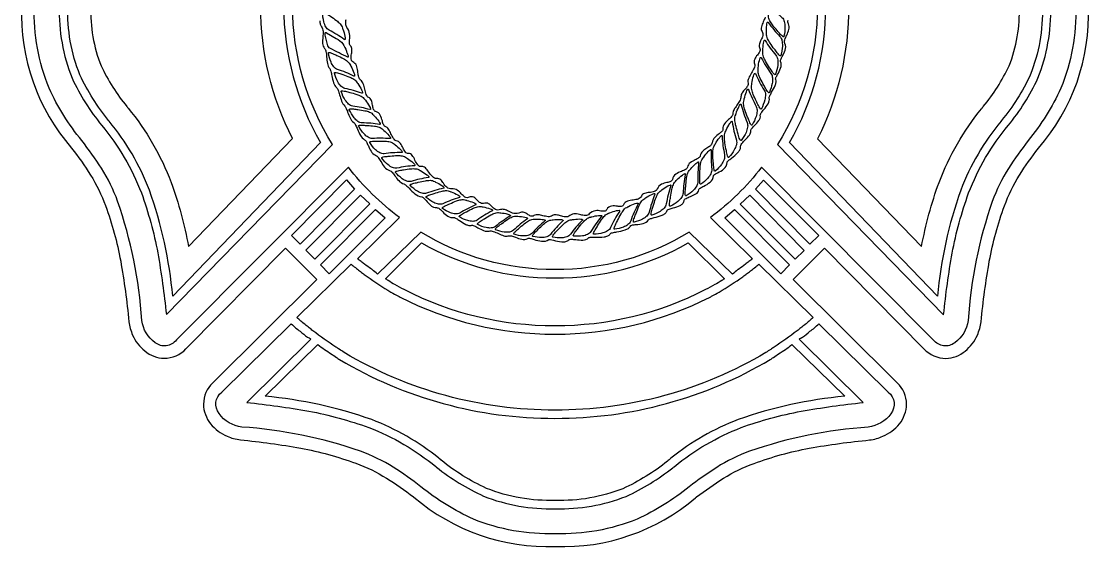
# Model space of a CAD drawing. Extents: x -4 to 118, y -79 to 10.
# Drawn here: x 81.82 to 89.44, y -23.86 to -20.11 of the extents above; entities that cross this region are included whole.
import ezdxf

# ---------------------------------------------------------------- set-up
doc = ezdxf.new("R2010")
doc.units = 0
doc.header["$MEASUREMENT"] = 0

msp = doc.modelspace()

# ---------------------------------------------------------------- linework, layer by layer
for points in [[(84.0392, -19.0133), (82.8529, -17.7997, -0.017806), (82.7916, -18.2396, -0.03997), (82.6745, -18.6681, -0.08112), (82.3921, -19.1499, 0.065473), (82.1812, -19.4878, 0.102489), (82.0906, -20.0021, 0.103675), (82.182, -20.5155, 0.064374), (82.3939, -20.8524, -0.081127), (82.6763, -21.3342, -0.039975), (82.7934, -21.7627, -0.017811), (82.8547, -22.2026), (84.0409, -20.989, -0.139648), (83.7555, -20.0021, -0.139429)], [(88.8629, -19.149, -0.081127), (88.5804, -18.6672, -0.039972), (88.4634, -18.2387, -0.017811), (88.402, -17.7988), (87.2158, -19.0124, -0.139131), (87.503, -20.0028, -0.139653), (87.2176, -20.9896), (88.4038, -22.2032, -0.017805), (88.4651, -21.7633, -0.039971), (88.5822, -21.3348, -0.081119), (88.8646, -20.853, 0.064366), (89.0765, -20.5161, 0.103677), (89.1679, -20.0028, 0.103795), (89.0756, -19.4876, 0.064226)], [(83.9559, -20.9749), (82.9005, -22.072, 0.060892), (82.734, -21.3139, 0.081342), (82.4462, -20.8221, -0.000018), (82.4426, -20.8174, -0.063273), (82.2379, -20.4926, -0.103987), (82.1513, -20.0028, -0.101985), (82.2364, -19.5115, -0.065159), (82.4397, -19.1852, -0.000018), (82.4432, -19.1805, 0.081342), (82.731, -18.6887, 0.060893), (82.8975, -17.9305), (83.9529, -19.0276, 0.129934), (83.6913, -20.0028, 0.130257)], [(88.8171, -20.8177, -0.000018), (88.8135, -20.8224, 0.081342), (88.5257, -21.3142, 0.060892), (88.3592, -22.0723), (87.3038, -20.9753, 0.130373), (87.5624, -20.0031, 0.129935), (87.3008, -19.0279), (88.3562, -17.9309, 0.060894), (88.5227, -18.689, 0.081343), (88.8105, -19.1808, -0.000018), (88.8141, -19.1855, -0.062498), (89.0204, -19.5118, -0.104785), (89.1084, -20.0031, -0.103988), (89.0218, -20.4929, -0.063272)], [(83.7522, -19.0553), (83.011, -18.2852, -0.04008), (82.8856, -18.7435, -0.080126), (82.5821, -19.2694, 0.000031), (82.5776, -19.2753, -0.008075), (82.5752, -19.2782, 0.042065), (82.5704, -19.2845, 0.064971), (82.3879, -19.5749, 0.101993), (82.3157, -20.0028, 0.103825), (82.3886, -20.4277, 0.063552), (82.5732, -20.7177), (82.5737, -20.7184, -0.008245), (82.5754, -20.7209, 0.043634), (82.5803, -20.727, 0.000006), (82.5821, -20.7294, -0.081011), (82.8888, -21.2588, -0.039404), (83.0136, -21.7177), (83.7549, -20.9469, -0.116476), (83.527, -20.0028, -0.115641)], [(88.683, -19.2845, -0.008198), (88.6813, -19.282, 0.043596), (88.6765, -19.2759, 0.000005), (88.6746, -19.2735, -0.081013), (88.3679, -18.7441, -0.039408), (88.2431, -18.2852), (87.5019, -19.056, -0.115767), (87.7264, -20.0034, -0.115464), (87.5045, -20.9476), (88.2458, -21.7177, -0.04008), (88.3712, -21.2594, -0.080128), (88.6747, -20.7335, 0.000031), (88.6791, -20.7276, -0.008107), (88.6816, -20.7247, 0.041993), (88.6863, -20.7184, -0.000001), (88.6872, -20.7172, 0.063374), (88.8713, -20.4277, 0.103891), (88.9443, -20.0034, 0.104544), (88.8702, -19.5777, 0.062994), (88.6843, -19.2862, -0.000002)], [(87.264, -20.2166, -0.48383), (87.2594, -20.2197, -0.110849), (87.2509, -20.2142, -0.028083), (87.2256, -20.1868, 0.001971), (87.2163, -20.176, -0.016526), (87.1818, -20.135, -0.043488), (87.1626, -20.1054, -0.065918), (87.1558, -20.0883, -0.032885), (87.1532, -20.0703, 0.001918), (87.1524, -20.063, -0.050064), (87.1508, -19.9983, -0.063905), (87.1845, -20.0212, -0.016636), (87.2187, -20.053, 0.011114), (87.2493, -20.0818, -0.139406), (87.2657, -20.1107, -0.062753), (87.271, -20.1492, -0.063305)], [(83.9704, -20.0467, -0.466814), (83.974, -20.0424, -0.114077), (83.9835, -20.0455, -0.029106), (84.0143, -20.0651, 0.002102), (84.026, -20.0731, -0.016995), (84.0691, -20.1035, -0.044861), (84.0946, -20.1269, -0.068198), (84.1052, -20.1416, -0.033641), (84.112, -20.1583, 0.002009), (84.1145, -20.1652, -0.036307), (84.1295, -20.2166, -0.066443), (84.1315, -20.2359, -0.205586), (84.1298, -20.2402, -0.315623), (84.1257, -20.2394, -0.000004), (84.1245, -20.2386, 0.038491), (84.0163, -20.1732, -0.144197), (83.9936, -20.1496, -0.063876), (83.9794, -20.1138, -0.063345)], [(87.241, -20.3525, -0.488582), (87.2363, -20.3553, -0.109405), (87.2281, -20.3492, -0.027737), (87.2047, -20.3199, 0.001973), (87.196, -20.3085, -0.01677), (87.1643, -20.2649, -0.043481), (87.1471, -20.234, -0.065564), (87.1414, -20.2164, -0.032727), (87.1399, -20.1981, 0.001841), (87.1396, -20.1908, -0.035432), (87.1407, -20.1371, -0.066646), (87.1446, -20.1181, -0.213858), (87.1475, -20.1147, -0.308339), (87.1511, -20.1168, -0.000001), (87.1516, -20.1174, 0.03718), (87.2351, -20.2169, -0.13784), (87.2496, -20.247, -0.062485), (87.2524, -20.2858, -0.063494)], [(83.9883, -20.2082, -0.10603), (83.988, -20.1943, -0.20985), (83.991, -20.1898, -0.156505), (83.9936, -20.1894, -0.096848), (83.9972, -20.1907), (84.068, -20.2316, -0.110622), (84.1155, -20.2708, -0.064787), (84.1397, -20.3221, 0.000004), (84.1399, -20.3227, 0.00144), (84.1414, -20.3263, -0.02142), (84.1505, -20.3496, -0.050877), (84.1529, -20.3598, -0.084903), (84.1528, -20.3632, -0.234825), (84.1514, -20.3651, -0.01932), (84.0254, -20.3033, -0.207899), (84.0045, -20.2754)], [(87.1618, -20.4405, -0.016399), (87.1329, -20.3947, -0.042204), (87.1178, -20.3625, -0.065063), (87.1133, -20.3447, -0.032532), (87.113, -20.3264, 0.001945), (87.1132, -20.319, -0.035397), (87.1178, -20.2654, -0.066824), (87.1229, -20.2468, -0.216106), (87.126, -20.2435, -0.306071), (87.1295, -20.2459, -0.000001), (87.1298, -20.2465, 0.036689), (87.2067, -20.3521, -0.137152), (87.2192, -20.3832, -0.062645), (87.2195, -20.4221, -0.064301), (87.2038, -20.4878, -0.492168), (87.1989, -20.4902, -0.109213), (87.1912, -20.4835, -0.027553), (87.1698, -20.4527, 0.002002)], [(84.0121, -20.336, -0.456087), (84.0151, -20.3312, -0.114931), (84.0249, -20.3326, -0.029637), (84.0581, -20.3467, 0.002206), (84.071, -20.3527, -0.017316), (84.1179, -20.3756, -0.045408), (84.1466, -20.3944, -0.068582), (84.1591, -20.4071, -0.033659), (84.1683, -20.4225, 0.002024), (84.1718, -20.429, -0.035981), (84.1941, -20.4771, -0.066819), (84.1989, -20.4959, -0.202569), (84.1978, -20.5004, -0.315985), (84.1937, -20.5003, -0.000002), (84.1927, -20.4999, 0.039397), (84.0759, -20.4532, -0.147025), (84.0501, -20.4338, -0.064723), (84.0308, -20.4008, -0.063984)], [(87.1596, -20.6166, -0.495144), (87.1545, -20.6187, -0.107759), (87.1472, -20.6114, -0.027312), (87.1278, -20.5789, 0.001929), (87.1208, -20.5663, -0.016098), (87.095, -20.5184, -0.042745), (87.082, -20.4853, -0.065782), (87.0786, -20.467, -0.032951), (87.0796, -20.4487, 0.001857), (87.0802, -20.4415, -0.036049), (87.0883, -20.3884, -0.067559), (87.0945, -20.3701, -0.218819), (87.0979, -20.3672, -0.302192), (87.1012, -20.3698, -0.000003), (87.1019, -20.371, 0.036455), (87.1713, -20.4815, -0.135977), (87.1818, -20.5135, -0.062514), (87.1795, -20.5523, -0.064338)], [(84.0542, -20.4796, -0.450713), (84.0567, -20.4744, -0.115137), (84.0666, -20.4747, -0.029902), (84.1011, -20.4851, 0.002195), (84.1144, -20.4896, -0.017707), (84.1634, -20.5071, -0.045474), (84.1937, -20.5226, -0.069967), (84.2075, -20.5338, -0.034231), (84.2181, -20.5481, 0.002016), (84.2221, -20.5541, -0.036437), (84.249, -20.5995, -0.067122), (84.2556, -20.6176, -0.201967), (84.255, -20.6222, -0.315556), (84.2509, -20.6226, -0.000006), (84.2491, -20.622, 0.039571), (84.1292, -20.589, -0.148785), (84.1015, -20.5726, -0.06562), (84.0792, -20.5419, -0.064466)], [(87.1025, -20.7338, -0.496745), (87.0973, -20.7354, -0.10644), (87.0905, -20.7276, -0.027092), (87.0732, -20.6938, 0.001934), (87.067, -20.6807, -0.015817), (87.0444, -20.631, -0.042527), (87.0336, -20.5969, -0.064886), (87.0314, -20.5784, -0.032784), (87.0336, -20.5602, 0.00184), (87.0347, -20.5531, -0.035601), (87.0462, -20.5007, -0.067883), (87.0536, -20.483, -0.220552), (87.0571, -20.4802, -0.299643), (87.0603, -20.4831, 0.036324), (87.123, -20.5998, -0.13551), (87.1314, -20.6325, -0.062639), (87.1266, -20.671, -0.064493)], [(84.1029, -20.6115, -0.448708), (84.105, -20.6062, -0.114495), (84.1149, -20.6058, -0.029905), (84.15, -20.6136, 0.002208), (84.1636, -20.617, -0.017735), (84.2136, -20.6308, -0.046503), (84.2448, -20.6441, -0.07038), (84.2593, -20.6542, -0.0345), (84.2708, -20.6677, 0.002052), (84.2753, -20.6734, -0.036879), (84.305, -20.7167, -0.067669), (84.3128, -20.7342, -0.20134), (84.3124, -20.7389, -0.31418), (84.3084, -20.7396), (84.308, -20.7395, 0.039973), (84.1848, -20.7151, -0.150224), (84.1562, -20.7008, -0.066288), (84.1319, -20.6719, -0.064865)], [(87.0365, -20.849, -0.500957), (87.0312, -20.8503, -0.105573), (87.025, -20.842, -0.026808), (87.0101, -20.8072, 0.001981), (87.0046, -20.7934, -0.015957), (86.9853, -20.7421, -0.042372), (86.9767, -20.7073, -0.064413), (86.9757, -20.6888, -0.032821), (86.979, -20.6709, 0.001934), (86.9806, -20.6637, -0.035676), (86.9955, -20.6123, -0.068202), (87.0041, -20.5952, -0.221898), (87.0078, -20.5927, -0.297763), (87.0107, -20.5958, 0.035776), (87.0657, -20.7169, -0.134919), (87.0719, -20.7501, -0.062771), (87.0646, -20.7882, -0.065053)], [(86.9591, -20.9594, -0.500492), (86.9538, -20.9601, -0.104777), (86.9484, -20.9513, -0.026714), (86.937, -20.9151, 0.002057), (86.9328, -20.9005, -0.015409), (86.9186, -20.8474, -0.041766), (86.9135, -20.8118, -0.064178), (86.9143, -20.7933, -0.03301), (86.9194, -20.7758, 0.001927), (86.9216, -20.7689, -0.035875), (86.9415, -20.7194, -0.069157), (86.9517, -20.7034, -0.225463), (86.9556, -20.7013, -0.292532), (86.9582, -20.7047), (86.9583, -20.705, 0.035493), (87.001, -20.8313, -0.134772), (87.004, -20.865, -0.063332), (86.993, -20.9021, -0.065792)], [(84.1609, -20.7409, -0.441927), (84.1625, -20.7354, -0.115037), (84.1722, -20.7338, -0.030238), (84.2077, -20.7376, 0.002316), (84.2218, -20.7396, -0.017838), (84.2728, -20.7476, -0.046862), (84.3052, -20.7573, -0.071658), (84.3206, -20.7658, -0.034931), (84.3334, -20.7781, 0.001937), (84.3383, -20.7831, -0.037521), (84.3721, -20.8228, -0.068473), (84.3816, -20.8394, -0.200419), (84.3817, -20.844, -0.312083), (84.3777, -20.8452, -0.000001), (84.3768, -20.8451, 0.040172), (84.2524, -20.8347, -0.151802), (84.2226, -20.8237, -0.067324), (84.1956, -20.7976, -0.065717)], [(84.2281, -20.859, -0.44137), (84.2293, -20.8533, -0.113773), (84.239, -20.8511, -0.030109), (84.2748, -20.8522, 0.002224), (84.2888, -20.8531, -0.017956), (84.3402, -20.8573, -0.047716), (84.3731, -20.8646, -0.072439), (84.389, -20.8719, -0.035384), (84.4026, -20.8831, 0.001963), (84.4078, -20.8878, -0.037467), (84.4441, -20.9249, -0.069172), (84.4546, -20.9407, -0.201213), (84.4551, -20.9453, -0.308923), (84.4511, -20.9468, -0.000001), (84.4503, -20.9468, 0.039977), (84.3255, -20.9457, -0.152637), (84.295, -20.9369, -0.067951), (84.2664, -20.913, -0.066181)], [(86.8704, -21.08, -0.50611), (86.8649, -21.0801, -0.102004), (86.8604, -21.0705, -0.026259), (86.8525, -21.0326, 0.001754), (86.85, -21.0186, -0.015513), (86.841, -20.9641, -0.041948), (86.8393, -20.9281, -0.064773), (86.842, -20.9098, -0.033286), (86.8487, -20.8931, 0.002017), (86.8517, -20.8864, -0.036525), (86.8762, -20.8394, -0.069902), (86.8879, -20.8246, -0.226242), (86.892, -20.823, -0.29026), (86.8943, -20.8266), (86.8943, -20.8268, 0.035405), (86.9245, -20.9574, -0.13439), (86.9242, -20.9912, -0.063809), (86.9096, -21.0269, -0.066292)], [(86.7737, -21.1788, -0.503353), (86.7683, -21.1782, -0.101494), (86.7648, -21.1682, -0.026257), (86.7606, -21.1298, 0.001817), (86.7594, -21.1153, -0.01592), (86.7558, -21.0602, -0.041251), (86.7577, -21.0242, -0.06571), (86.7622, -21.0063, -0.03396), (86.7705, -20.9903, 0.001921), (86.774, -20.9841, -0.037142), (86.803, -20.9401, -0.070922), (86.8161, -20.9267, -0.827191), (86.8222, -20.9295, -0.000003), (86.8223, -20.9308, 0.034747), (86.8396, -21.0628, -0.134484), (86.8359, -21.0965, -0.06459), (86.818, -21.1303, -0.067648)], [(84.3069, -20.9754, -0.44027), (84.3078, -20.9697, -0.112912), (84.3174, -20.9667, -0.030066), (84.3533, -20.9651, 0.002161), (84.3671, -20.965, -0.017672), (84.4187, -20.9654, -0.04785), (84.452, -20.9702, -0.073904), (84.4684, -20.9763, -0.036185), (84.4826, -20.9864, 0.002043), (84.4881, -20.9907, -0.038677), (84.5268, -21.025, -0.06979), (84.5383, -21.04, -0.200793), (84.539, -21.0446, -0.307672), (84.5352, -21.0464, -0.000007), (84.5333, -21.0464, 0.03977), (84.4098, -21.0546, -0.153387), (84.3787, -21.0481, -0.068608), (84.3486, -21.0264, -0.066787)], [(86.6715, -21.272, -0.499598), (86.6662, -21.2709, -0.100912), (86.6636, -21.2606, -0.026224), (86.6632, -21.2221, 0.001881), (86.6635, -21.2073, -0.015653), (86.6653, -21.152, -0.041993), (86.6707, -21.1165, -0.06681), (86.6769, -21.099, -0.034269), (86.687, -21.0838, 0.001654), (86.6908, -21.0784, -0.037777), (86.7239, -21.0379, -0.072151), (86.7382, -21.026, -0.812083), (86.7441, -21.0295, -0.000002), (86.744, -21.0306, 0.034955), (86.7483, -21.1641, -0.134813), (86.7414, -21.1971, -0.065284), (86.7202, -21.2288, -0.068805)], [(84.3935, -21.0862, -0.438816), (84.394, -21.0804, -0.112662), (84.4034, -21.0767, -0.030105), (84.4391, -21.0725, 0.00218), (84.4529, -21.0713, -0.017867), (84.5043, -21.0678, -0.048205), (84.5379, -21.0701, -0.073587), (84.5546, -21.075, -0.036368), (84.5695, -21.0841, 0.002006), (84.5753, -21.0879, -0.038455), (84.616, -21.1192, -0.070433), (84.6285, -21.1333, -0.2021), (84.6295, -21.1379, -0.304405), (84.6258, -21.1399), (84.6255, -21.1399, 0.040011), (84.5013, -21.1575, -0.154013), (84.4699, -21.1534, -0.069282), (84.4385, -21.134, -0.067512)], [(84.4905, -21.1885, -0.438552), (84.4907, -21.1827, -0.111573), (84.4997, -21.1783, -0.029947), (84.535, -21.1715, 0.002197), (84.5487, -21.1692, -0.017896), (84.5999, -21.162, -0.047797), (84.6335, -21.1617, -0.073539), (84.6505, -21.1654, -0.036177), (84.6661, -21.1734, 0.001886), (84.6719, -21.1767, -0.038767), (84.7146, -21.2049, -0.070878), (84.728, -21.218, -0.202424), (84.7293, -21.2225, -0.302792), (84.7258, -21.2248, -0.000005), (84.7242, -21.225, 0.03974), (84.6027, -21.2517, -0.154168), (84.5711, -21.2499, -0.069827), (84.5385, -21.2328, -0.068265)], [(86.6499, -21.2521, -0.135625), (86.6408, -21.2845, -0.066006), (86.6177, -21.3145, -0.069393), (86.5662, -21.354, -0.495596), (86.561, -21.3525, -0.100318), (86.5591, -21.3421, -0.026243), (86.5612, -21.3038, 0.001948), (86.5624, -21.2889, -0.015804), (86.5678, -21.2339, -0.042587), (86.5755, -21.1988, -0.066213), (86.5828, -21.182, -0.034365), (86.5937, -21.1676, 0.001839), (86.5981, -21.1623, -0.037183), (86.6338, -21.1245, -0.072533), (86.6488, -21.1137, -0.808283), (86.6544, -21.1175, -0.000003), (86.6543, -21.1189, 0.034685)], [(84.5966, -21.2818, -0.439212), (84.5964, -21.276, -0.110555), (84.6052, -21.2709, -0.029794), (84.6401, -21.2614, 0.002093), (84.6534, -21.2582, -0.017851), (84.7039, -21.2471, -0.047649), (84.7374, -21.2444, -0.073993), (84.7546, -21.2467, -0.036715), (84.7705, -21.2534, 0.00213), (84.7768, -21.2564, -0.039209), (84.8212, -21.2813, -0.07176), (84.8354, -21.2935, -0.203326), (84.837, -21.2978, -0.299384), (84.8336, -21.3004, -0.000001), (84.8331, -21.3005, 0.039615), (84.7126, -21.3364, -0.154172), (84.681, -21.337, -0.070378), (84.6473, -21.3224, -0.069084)], [(86.5443, -21.3355, -0.136785), (86.5327, -21.367, -0.066709), (86.5072, -21.3946, -0.069839), (86.4527, -21.4292, -0.493519), (86.4476, -21.4272, -0.100274), (86.4466, -21.4166, -0.026337), (86.4518, -21.3786, 0.001906), (86.4542, -21.364, -0.016339), (86.464, -21.3097, -0.041649), (86.4745, -21.2755, -0.066546), (86.4832, -21.2594, -0.034809), (86.4951, -21.2463, 0.002078), (86.5001, -21.2412, -0.037733), (86.5387, -21.2068, -0.0735), (86.5545, -21.1975, -0.798615), (86.5598, -21.2019, -0.000007), (86.5594, -21.2041, 0.034813)], [(84.7104, -21.3659, -0.438847), (84.7098, -21.3601, -0.109787), (84.7182, -21.3543, -0.029687), (84.7524, -21.3423, 0.002093), (84.7656, -21.3381, -0.017622), (84.8152, -21.3232, -0.047576), (84.8485, -21.3179, -0.073935), (84.8658, -21.319, -0.036936), (84.882, -21.3245, 0.002193), (84.8885, -21.327, -0.039345), (84.9345, -21.3486, -0.072443), (84.9494, -21.3596, -0.205069), (84.9513, -21.3638, -0.296197), (84.9481, -21.3666, -0.000002), (84.9472, -21.3669, 0.039482), (84.8297, -21.4116, -0.153983), (84.7982, -21.4146, -0.070776), (84.7637, -21.4026, -0.069434)], [(86.4235, -21.4129, -0.138758), (86.4079, -21.4424, -0.068068), (86.3791, -21.466, -0.070938), (86.3206, -21.4921, -0.484562), (86.3158, -21.4894, -0.100124), (86.3162, -21.4788, -0.026573), (86.3262, -21.442, 0.001965), (86.3306, -21.4277, -0.015855), (86.3473, -21.3754, -0.042559), (86.3622, -21.3431, -0.067399), (86.3728, -21.3285, -0.035058), (86.3864, -21.3172, 0.002012), (86.3919, -21.313, -0.03892), (86.4346, -21.2847, -0.074934), (86.4515, -21.2778, -0.779946), (86.4562, -21.283), (86.4561, -21.283, 0.034975)], [(84.8263, -21.4457, -0.439482), (84.8251, -21.4401, -0.108682), (84.8329, -21.4334, -0.029474), (84.8656, -21.4177, 0.002166), (84.8784, -21.4119, -0.017536), (84.9264, -21.3916, -0.047378), (84.9589, -21.3826, -0.074258), (84.9763, -21.3817, -0.037201), (84.9932, -21.3855, 0.001987), (84.9996, -21.3872, -0.039646), (85.0475, -21.4035, -0.073434), (85.0634, -21.4128, -0.207665), (85.0657, -21.4167, -0.291708), (85.0627, -21.4199), (85.0624, -21.42, 0.039209), (84.9494, -21.4779, -0.153269), (84.9184, -21.4844, -0.071263), (84.8828, -21.4763, -0.070367)], [(86.1696, -21.5346, -0.141538), (86.1495, -21.5607, -0.069456), (86.1172, -21.5786, -0.071963), (86.0554, -21.5934, -0.472765), (86.0512, -21.5899, -0.100964), (86.0532, -21.5795, -0.027035), (86.069, -21.5454, 0.002118), (86.0757, -21.5318, -0.015731), (86.1007, -21.4835, -0.043605), (86.1206, -21.4544, -0.070411), (86.1336, -21.4418, -0.036553), (86.149, -21.4332, 0.001798), (86.1547, -21.4303, -0.039661), (86.2013, -21.4103, -0.075625), (86.2191, -21.4067, -0.764422), (86.2229, -21.4126), (86.2228, -21.4128, 0.035668)], [(86.1937, -21.5428, -0.482277), (86.1891, -21.5398, -0.099698), (86.1902, -21.5292, -0.026573), (86.2026, -21.4931, 0.001923), (86.2078, -21.4794, -0.016128), (86.228, -21.4285, -0.04179), (86.2448, -21.3974, -0.067781), (86.2564, -21.3836, -0.035419), (86.2705, -21.3734, 0.002156), (86.2765, -21.3695, -0.039293), (86.3209, -21.3445, -0.075213), (86.3383, -21.3389, -0.775399), (86.3425, -21.3444, -0.000003), (86.3421, -21.3456, 0.035472), (86.3015, -21.4716, -0.139818), (86.284, -21.4998, -0.068718), (86.2537, -21.5212, -0.07195)], [(84.9477, -21.5057, -0.440809), (84.9461, -21.5001, -0.107319), (84.9535, -21.4929, -0.029209), (84.9851, -21.4747, 0.002128), (84.9975, -21.4681, -0.017566), (85.044, -21.4442, -0.04749), (85.0759, -21.4329, -0.073801), (85.0931, -21.4307, -0.037329), (85.11, -21.4331, 0.002136), (85.1167, -21.4343, -0.040383), (85.1656, -21.447, -0.074101), (85.182, -21.4551, -0.209828), (85.1846, -21.4589, -0.288964), (85.1819, -21.4622, -0.000003), (85.1806, -21.4629, 0.038281), (85.0726, -21.5286, -0.152721), (85.042, -21.5373, -0.07163), (85.0061, -21.5319, -0.070916)], [(85.0781, -21.5601, -0.443541), (85.0762, -21.5546, -0.106371), (85.0831, -21.5469, -0.028962), (85.1135, -21.5263, 0.002078), (85.1253, -21.5188, -0.017306), (85.1702, -21.4915, -0.046952), (85.2013, -21.4778, -0.074433), (85.2183, -21.4743, -0.037539), (85.2355, -21.4755, 0.002031), (85.2422, -21.4762, -0.040431), (85.2916, -21.4853, -0.074615), (85.3086, -21.4921, -0.210693), (85.3114, -21.4957, -0.286838), (85.3089, -21.4992, -0.000002), (85.3079, -21.4999, 0.038591), (85.2042, -21.5736, -0.151667), (85.1743, -21.5846, -0.071679), (85.1381, -21.5819, -0.071308)], [(85.9082, -21.6292, -0.464845), (85.9043, -21.6252, -0.102097), (85.9071, -21.6152, -0.027468), (85.9255, -21.5827, 0.002184), (85.9333, -21.5697, -0.016106), (85.9622, -21.5239, -0.044234), (85.9844, -21.4968, -0.069984), (85.9982, -21.4856, -0.036212), (86.014, -21.4785, 0.002039), (86.0203, -21.4759, -0.039747), (86.0684, -21.4604, -0.075679), (86.0865, -21.4585, -0.75646), (86.0897, -21.4647, -0.000007), (86.0886, -21.4665, 0.036527), (86.0267, -21.5812, -0.143505), (86.0045, -21.6053, -0.070308), (85.971, -21.6202, -0.07228)], [(85.2057, -21.5969, -0.448451), (85.2035, -21.5917, -0.104928), (85.2099, -21.5834, -0.028555), (85.2388, -21.5606, 0.002041), (85.2502, -21.5523, -0.017397), (85.2931, -21.5217, -0.046271), (85.3232, -21.5057, -0.073708), (85.34, -21.501, -0.037608), (85.3571, -21.5008, 0.002161), (85.3639, -21.5011, -0.040411), (85.4139, -21.5064, -0.074996), (85.4313, -21.5119, -0.213117), (85.4343, -21.5153, -0.28448), (85.432, -21.519), (85.4318, -21.5191, 0.038332), (85.3324, -21.601, -0.150401), (85.3033, -21.6142, -0.071738), (85.267, -21.6142, -0.071871)], [(85.3371, -21.6288, -0.448715), (85.3345, -21.6237, -0.104521), (85.3403, -21.615, -0.028457), (85.3676, -21.5902, 0.002085), (85.3785, -21.5809, -0.017043), (85.4194, -21.5471, -0.045761), (85.4484, -21.5289, -0.072868), (85.4648, -21.523, -0.037247), (85.482, -21.5215, 0.002026), (85.4887, -21.5213, -0.04062), (85.5388, -21.5228, -0.075569), (85.5565, -21.527, -0.73458), (85.5578, -21.5341), (85.5575, -21.5343, 0.037812), (85.4637, -21.6233, -0.149403), (85.4355, -21.6387, -0.07168), (85.3993, -21.6414, -0.071929)], [(85.4715, -21.6448, -0.452809), (85.4686, -21.64, -0.103779), (85.4737, -21.6309, -0.028167), (85.4993, -21.6042, 0.00211), (85.5097, -21.5939, -0.016843), (85.5483, -21.5573, -0.045645), (85.576, -21.537, -0.072893), (85.592, -21.5298, -0.037381), (85.6089, -21.5271, 0.002111), (85.6157, -21.5263, -0.04049), (85.6658, -21.5241, -0.075751), (85.6838, -21.527, -0.73991), (85.6854, -21.5339), (85.6853, -21.534, 0.037215), (85.5974, -21.63, -0.148185), (85.5703, -21.6474, -0.071533), (85.5344, -21.6528, -0.072515)], [(85.7394, -21.6291, -0.147697), (85.7131, -21.6477, -0.071505), (85.6774, -21.6548, -0.072453), (85.6142, -21.6496, -0.45105), (85.6111, -21.6449, -0.104228), (85.6158, -21.6357, -0.028274), (85.6401, -21.608, 0.00228), (85.6504, -21.597, -0.016587), (85.6875, -21.5587, -0.045861), (85.7144, -21.5371, -0.071847), (85.7301, -21.5292, -0.036992), (85.7469, -21.5258, 0.00208), (85.7536, -21.5247, -0.04031), (85.8037, -21.5202, -0.075837), (85.8217, -21.5223, -0.740923), (85.8237, -21.5292, -0.000008), (85.8222, -21.5307, 0.037432)], [(85.8858, -21.6099, -0.145998), (85.861, -21.6309, -0.071125), (85.826, -21.6412, -0.072355), (85.7627, -21.642, -0.456788), (85.7592, -21.6376, -0.102934), (85.7632, -21.6279, -0.027886), (85.7853, -21.598, 0.002177), (85.7944, -21.5863, -0.016396), (85.8283, -21.5445, -0.045155), (85.8534, -21.5206, -0.071705), (85.8684, -21.5112, -0.036856), (85.885, -21.5062, 0.00201), (85.8914, -21.5045, -0.040348), (85.9409, -21.4954, -0.075881), (85.9591, -21.4958, -0.746741), (85.9616, -21.5024, -0.00001), (85.96, -21.5044, 0.036675)], [(84.4187, -21.9471), (84.6773, -21.6914, 0.130522), (85.6287, -21.9412, 0.130522), (86.5801, -21.6914), (86.8387, -21.9471, 0.0041), (86.8192, -21.9596, -0.028098), (86.7703, -21.9887, -0.014323), (86.7049, -22.0244, -0.120748), (85.6287, -22.283, -0.120747), (84.5525, -22.0244, -0.014323), (84.487, -21.9887, -0.028098), (84.4382, -21.9596, 0.0041)], [(87.4733, -22.2237, -0.003524), (87.4145, -22.274, 0.000001), (87.4138, -22.2746, -0.007532), (87.3855, -22.2968, 0.007532), (87.3573, -22.319, -0.014376), (87.1938, -22.4349, -0.007812), (87.1694, -22.4507, 0.012088), (87.1343, -22.4737, -0.135927), (85.63, -22.884, -0.135813), (84.1244, -22.4732, 0.012132), (84.0892, -22.4501, -0.007802), (84.0649, -22.4344, -0.014431), (83.9014, -22.3185, 0.007472), (83.8733, -22.2964, -0.007551), (83.8449, -22.2741, -0.003516), (83.7855, -22.2232), (84.1749, -21.8427, 0.023234), (84.2344, -21.8906, 0.011095), (84.2612, -21.9113, -0.011095), (84.2879, -21.9319, 0.009379), (84.4574, -22.0423, -0.014815), (84.511, -22.071, 0.000864), (84.5228, -22.0776, 0.118872), (85.63, -22.3427, 0.119004), (86.7359, -22.0781, 0.000821), (86.7474, -22.0716, -0.014941), (86.8013, -22.0428, 0.009405), (86.9708, -21.9324, -0.011099), (86.9976, -21.9118, 0.011087), (87.0243, -21.8911, 0.023103), (87.0838, -21.8432)], [(88.0084, -22.7559, -0.412816), (88.0274, -22.91, -0.206431), (87.8657, -23.0059, 0.067112), (87.0184, -23.1783, 0.054625), (86.7838, -23.2932, 0.021456), (86.5872, -23.4319, -0.062863), (86.2154, -23.6628, -0.104353), (85.6317, -23.7664, -0.104151), (85.0465, -23.6625, -0.062383), (84.6724, -23.4311, 0.021207), (84.475, -23.2925, 0.054203), (84.2404, -23.1778, 0.067111), (83.393, -23.0054, -0.206425), (83.2314, -22.9095, -0.412842), (83.2503, -22.7554), (83.7468, -22.2681, 0.041985), (83.8093, -22.3215, 0.026339), (83.8628, -22.3633, 0.03078), (83.8736, -22.3695, -0.018731), (83.8806, -22.3733, -0.060833), (83.8866, -22.3779), (83.4287, -22.83, -0.017817), (83.8709, -22.8915, -0.040016), (84.2998, -23.0084, -0.079401), (84.7785, -23.2876, -0.000013), (84.7831, -23.291, 0.061667), (85.1198, -23.4982, 0.102346), (85.6317, -23.588, 0.101998), (86.1379, -23.4999, 0.062073), (86.4701, -23.2956, -0.000065), (86.4803, -23.2882, -0.079418), (86.9589, -23.0089, -0.040016), (87.3878, -22.892, -0.017807), (87.83, -22.8305), (87.3722, -22.3785, -0.060914), (87.3781, -22.3738, -0.018752), (87.3852, -22.37, 0.030688), (87.396, -22.3638, 0.026209), (87.4495, -22.322, 0.042044), (87.5119, -22.2686)], [(83.937, -22.4168, 0.037897), (84.0322, -22.4822, 0.02761), (84.0683, -22.508, -0.009194), (84.0916, -22.5239, 0.135282), (85.6287, -22.9431, 0.135282), (87.1658, -22.5239, -0.009194), (87.1891, -22.508, 0.02761), (87.2252, -22.4822, 0.037892), (87.3204, -22.4168), (87.6979, -22.7855, 0.061299), (86.9368, -22.952, 0.076873), (86.4572, -23.2278, -0.000019), (86.4522, -23.2314), (86.4433, -23.2404, 0.000076), (86.4326, -23.2483, -0.062874), (86.1147, -23.4452, -0.102159), (85.6317, -23.5288, -0.102564), (85.1407, -23.4432, -0.06239), (84.8165, -23.2422, 0.000004), (84.8141, -23.2404), (84.8052, -23.2314, -0.000019), (84.8002, -23.2278, 0.076875), (84.3206, -22.952, 0.061299), (83.5595, -22.7855)]]:
    msp.add_lwpolyline(points, format="xyb", close=True)
for points in [[(81.8205, -20.0022, 0.190697), (82.1779, -21.0144, -0.024329), (82.3134, -21.2064, -0.052789), (82.4201, -21.4252, -0.040972), (82.5286, -21.8202, -0.018863), (82.5874, -22.2532, 0.074231), (82.6141, -22.3489, 0.117422), (82.7004, -22.4621, 0.17296), (82.8399, -22.5143, 0.203109), (82.9942, -22.4478), (83.7051, -21.7279), (83.9297, -21.9525), (83.1856, -22.69, 0.205476), (83.1199, -22.841, 0.171763), (83.1705, -22.9821, 0.121676), (83.2885, -23.0708, 0.070861), (83.3835, -23.0969, -0.019417), (83.8137, -23.1554, -0.040629), (84.2083, -23.2642, -0.051717), (84.4273, -23.3705, -0.02272), (84.619, -23.5037, -0.033165), (84.6207, -23.5047, 0.033893), (84.6223, -23.5057, 0.188119), (85.6319, -23.8578, 0.188723), (86.6318, -23.5097, -0.000012), (86.6364, -23.5063, 0.032612), (86.638, -23.5053, -0.032724), (86.6396, -23.5044, -0.022717), (86.8314, -23.3712, -0.051724), (87.0504, -23.2648, -0.040633), (87.445, -23.156, -0.019421), (87.8752, -23.0975, 0.070881), (87.9702, -23.0715, 0.121672), (88.0882, -22.9827, 0.171769), (88.1388, -22.8417, 0.205433), (88.0731, -22.6907), (87.329, -21.9531), (87.5536, -21.7285), (88.2645, -22.4485, 0.203105), (88.4187, -22.5149, 0.172953), (88.5583, -22.4627, 0.117424), (88.6446, -22.3496, 0.074254), (88.6713, -22.2539, -0.018869), (88.7301, -21.8208, -0.040977), (88.8386, -21.4258, -0.052798), (88.9453, -21.207, -0.024332), (89.0808, -21.0151, 0.190688), (89.4382, -20.0028, 0.190103)], [(89.3461, -20.0031, -0.105185), (89.2411, -20.5874, -0.06259), (89.0075, -20.9611, 0.021518), (88.8672, -21.1592, 0.055173), (88.7515, -21.3946, 0.06777), (88.579, -22.2448, -0.205055), (88.4835, -22.4037, -0.418376), (88.3323, -22.3845), (87.1044, -21.1507, -0.067246), (86.7387, -21.5105), (87.039, -21.8049, 0.017668), (87.0141, -21.824, -0.026871), (86.9885, -21.8432, -0.02818), (86.9415, -21.8775, 0.000582), (86.9349, -21.882, 0.028484), (86.8963, -21.9147), (86.5871, -21.6144, -0.139012), (85.6286, -21.8815, -0.139171), (84.6713, -21.6139), (84.3621, -21.9142, 0.028495), (84.3234, -21.8815, 0.000622), (84.3166, -21.8769, -0.028124), (84.2699, -21.8427, -0.026884), (84.2443, -21.8235, 0.017671), (84.2194, -21.8044), (84.5196, -21.51, -0.067236), (84.1539, -21.1502), (82.9261, -22.3839, -0.418394), (82.7748, -22.4032, -0.205051), (82.6793, -22.2443, 0.067768), (82.5069, -21.3941, 0.055171), (82.3912, -21.1587, 0.021517), (82.2508, -20.9606, -0.062589), (82.0172, -20.5869, -0.105186), (81.9123, -20.0026, -0.104679)], [(83.9503, -20.1062, 0.059013), (83.9532, -20.1307, 0.128341), (83.9625, -20.1486, -0.16619), (83.9734, -20.1801, -0.036532), (83.9719, -20.2214, 0.040877), (83.9706, -20.2669, 0.173831), (83.9844, -20.3027, -0.109119), (83.9906, -20.3122, -0.04927), (83.9944, -20.326, -0.025632), (83.9985, -20.3622, 0.031451), (84.0042, -20.4096, 0.137706), (84.0211, -20.4467, -0.089517), (84.0253, -20.454, -0.030468), (84.0291, -20.4657, -0.014339), (84.0364, -20.4979, 0.025236), (84.0486, -20.5487, 0.049321), (84.0569, -20.5687, 0.133621), (84.0675, -20.5806, -0.123148), (84.0751, -20.5879, -0.054025), (84.0813, -20.6001, -0.026895), (84.0918, -20.6342, 0.028629), (84.1058, -20.6787, 0.112635), (84.1285, -20.7145, -0.098591), (84.1392, -20.7315, -0.018501), (84.149, -20.7572, 0.033065), (84.166, -20.7993, 0.133917), (84.192, -20.8307, -0.109448), (84.2061, -20.8495, -0.020449), (84.2192, -20.8788, 0.033971), (84.2403, -20.9234, 0.144391), (84.2701, -20.9545, -0.127222), (84.2824, -20.9693, -0.021775), (84.2944, -20.9945, 0.03997), (84.3161, -21.0372, 0.165712), (84.3482, -21.0656, -0.130166), (84.3676, -21.0823, -0.026383), (84.386, -21.1103, 0.039434), (84.413, -21.1497, 0.153863), (84.4484, -21.1742, -0.141265), (84.4668, -21.1872, -0.027855), (84.4854, -21.2112, 0.037955), (84.5136, -21.2462, 0.127625), (84.5509, -21.2702, -0.091632), (84.5584, -21.2737, -0.037787), (84.5672, -21.2806, -0.018769), (84.5879, -21.3014, 0.038949), (84.6297, -21.3412, 0.163269), (84.6779, -21.3611, -0.136743), (84.6842, -21.3634, -0.049952), (84.6916, -21.3693, -0.022545), (84.7095, -21.3888, 0.042359), (84.7438, -21.4242, 0.070244), (84.763, -21.4362, 0.13015), (84.7829, -21.4395, -0.115057), (84.7938, -21.4414, -0.063371), (84.805, -21.4478, -0.035192), (84.8283, -21.4692, 0.053729), (84.864, -21.5001, 0.194363), (84.9074, -21.5102, -0.116007), (84.9145, -21.5114, -0.040235), (84.924, -21.516, -0.018381), (84.9482, -21.5317, 0.034568), (84.9921, -21.5586, 0.061656), (85.0133, -21.5663, 0.13429), (85.0319, -21.5658, -0.145716), (85.0404, -21.5649, -0.060395), (85.0514, -21.5683, -0.028427), (85.0786, -21.5825, 0.039286), (85.1197, -21.6031, 0.063407), (85.1401, -21.6082, 0.11355), (85.1589, -21.6062, -0.14481), (85.189, -21.6089, -0.028456), (85.2254, -21.624, 0.031084), (85.2638, -21.6397, 0.054641), (85.2809, -21.6432, 0.108043), (85.2956, -21.6415, -0.15272), (85.3194, -21.6414, -0.032422), (85.3484, -21.6512, 0.048818), (85.3914, -21.6646, 0.167011), (85.4348, -21.6592, -0.099844), (85.4429, -21.6579, -0.045177), (85.4534, -21.6592, -0.02312), (85.4799, -21.6663, 0.050019), (85.534, -21.6786, 0.184531), (85.5862, -21.6668, -0.156747), (85.5902, -21.6659, -0.040611), (85.5971, -21.6667, -0.015697), (85.6181, -21.6716, 0.043265), (85.6771, -21.6826, 0.072436), (85.7057, -21.681, 0.146496), (85.7278, -21.6693, -0.12928), (85.7358, -21.6656, -0.056226), (85.7473, -21.6646, -0.027496), (85.7776, -21.6674, 0.046119), (85.8281, -21.6708, 0.198524), (85.8694, -21.6542, -0.161463), (85.8746, -21.6516, -0.04175), (85.8845, -21.6504, -0.016444), (85.9142, -21.6504, 0.037487), (85.9793, -21.6484, 0.072138), (86.0066, -21.6412, 0.175429), (86.0232, -21.6264, -0.172919), (86.0284, -21.6218, -0.05072), (86.0387, -21.6181, -0.020622), (86.0704, -21.6119, 0.03754), (86.1292, -21.5987, 0.06809), (86.1531, -21.5873, 0.149024), (86.1673, -21.5708, -0.16468), (86.1725, -21.566, -0.065856), (86.1818, -21.563, -0.02917), (86.209, -21.56, 0.051018), (86.2593, -21.5527, 0.211467), (86.2967, -21.5253, -0.1245), (86.3016, -21.5215, -0.038932), (86.3107, -21.5179, -0.016798), (86.3374, -21.5107, 0.039724), (86.3943, -21.4934, 0.073586), (86.4168, -21.4801, 0.163108), (86.4285, -21.4622, -0.155891), (86.4336, -21.456, -0.059325), (86.4434, -21.4507, -0.026717), (86.4728, -21.4412, 0.047699), (86.5225, -21.4236, 0.084785), (86.5413, -21.41, 0.15398), (86.5506, -21.3915, -0.163863), (86.5549, -21.382, -0.076833), (86.5652, -21.3739, -0.036952), (86.5963, -21.3598, 0.047253), (86.6358, -21.3411, 0.085785), (86.6497, -21.3287, 0.151364), (86.6556, -21.3132, -0.171078), (86.6584, -21.3061, -0.073126), (86.6659, -21.2994, -0.032437), (86.6907, -21.2858, 0.059189), (86.7371, -21.2577, 0.228816), (86.7606, -21.2121, -0.177902), (86.7628, -21.2068, -0.069853), (86.769, -21.2016, -0.029591), (86.7896, -21.1904, 0.062432), (86.8347, -21.1631, 0.227109), (86.8583, -21.1161, -0.155071), (86.8607, -21.1109, -0.040414), (86.8675, -21.1039, -0.016122), (86.8897, -21.0856, 0.034266), (86.9344, -21.0467, 0.066709), (86.9496, -21.0265, 0.170622), (86.9535, -21.0075, -0.134293), (86.9554, -20.9951, -0.062658), (86.9632, -20.9818, -0.032628), (86.9892, -20.9531, 0.038286), (87.0178, -20.9211, 0.073464), (87.026, -20.9057, 0.149769), (87.0267, -20.8913, -0.164459), (87.0279, -20.884, -0.058558), (87.0336, -20.8749, -0.025699), (87.0538, -20.8529, 0.039558), (87.0846, -20.8178, 0.071317), (87.094, -20.7998, 0.144943), (87.0951, -20.7827, -0.133105), (87.0962, -20.7738, -0.055526), (87.1016, -20.7632, -0.026725), (87.1208, -20.738, 0.042147), (87.1501, -20.6976, 0.069602), (87.1586, -20.6767, 0.124403), (87.1586, -20.6564, -0.138569), (87.159, -20.6503, -0.039284), (87.1626, -20.6411, -0.016323), (87.1761, -20.616, 0.032622), (87.201, -20.5666, 0.061349), (87.2073, -20.5435, 0.151092), (87.205, -20.525, -0.163325), (87.2041, -20.5189, -0.064958), (87.2067, -20.5107, -0.028457), (87.2182, -20.4893, 0.053061), (87.2402, -20.4446, 0.197979), (87.2392, -20.3962, -0.159003), (87.2383, -20.3901, -0.064104), (87.2406, -20.3819, -0.028373), (87.2516, -20.3604, 0.052732), (87.2725, -20.3157, 0.192859), (87.2709, -20.2674, -0.121894), (87.2681, -20.2551, -0.068277), (87.2703, -20.2409, -0.038196), (87.2835, -20.2086, 0.0501), (87.2997, -20.1671, 0.205808), (87.2953, -20.1284, -0.105581), (87.2922, -20.1161, -0.050403), (87.2931, -20.1005, -0.02801)], [(87.129, -20.0799, -0.048778), (87.1163, -20.1126, 0.052997), (87.1024, -20.1494, 0.214049), (87.1075, -20.1833, -0.215088), (87.1127, -20.2116, -0.063205), (87.1008, -20.2404, 0.059069), (87.0881, -20.2711, 0.179343), (87.0914, -20.3045, -0.22718), (87.09, -20.3271, -0.052673), (87.0744, -20.3501, 0.063963), (87.0551, -20.3796, 0.21149), (87.0545, -20.414, -0.122769), (87.0557, -20.4277, -0.064957), (87.0512, -20.4432, -0.035919), (87.0325, -20.4775, 0.037776), (87.0121, -20.5153, 0.173443), (87.008, -20.5501, -0.20901), (87.0036, -20.5719, -0.045167), (86.986, -20.594, 0.041205), (86.9661, -20.619, 0.142893), (86.9566, -20.6481, -0.12324), (86.9474, -20.6783, -0.030236), (86.9273, -20.7091, 0.031253), (86.9073, -20.7397, 0.132649), (86.8989, -20.7693, -0.120402), (86.8967, -20.7795, -0.065582), (86.8901, -20.7898, -0.036061), (86.8686, -20.8108, 0.051172), (86.8393, -20.8408, 0.19914), (86.8283, -20.8772, -0.130306), (86.8268, -20.8866, -0.083343), (86.8211, -20.8951, -0.045285), (86.801, -20.912, 0.050442), (86.7711, -20.9378, 0.138235), (86.7513, -20.9767, -0.173078), (86.7383, -20.9976, -0.042558), (86.7143, -21.0142, 0.055274), (86.6836, -21.0363, 0.175865), (86.6662, -21.0697, -0.140494), (86.6627, -21.0776, -0.071413), (86.6549, -21.0846, -0.036104), (86.6311, -21.0976, 0.052516), (86.5952, -21.1184, 0.200171), (86.5748, -21.151, -0.143691), (86.5704, -21.1601, -0.076582), (86.5611, -21.1676, -0.039043), (86.5332, -21.1804, 0.057293), (86.4913, -21.201, 0.214607), (86.4673, -21.2374, -0.148672), (86.4632, -21.2464, -0.101144), (86.4547, -21.2525, -0.052659), (86.4288, -21.2601, 0.064955), (86.3895, -21.2726, 0.189682), (86.3598, -21.3054, -0.229909), (86.3378, -21.3251, -0.055391), (86.3036, -21.3313, 0.057215), (86.2685, -21.3378, 0.232078), (86.2458, -21.3585, -0.138386), (86.2375, -21.3705, -0.089636), (86.2239, -21.3779, -0.050549), (86.1874, -21.3848, 0.056727), (86.1459, -21.3932, 0.232035), (86.1191, -21.4183, -0.309285), (86.1025, -21.4309, -0.062062), (86.0745, -21.4293, 0.076873), (86.0334, -21.4281, 0.235606), (85.9988, -21.4532, -0.256295), (85.9817, -21.4651, -0.069401), (85.9572, -21.4633, 0.077701), (85.9181, -21.4614, 0.16317), (85.8736, -21.4847, -0.224602), (85.8458, -21.4963, -0.062803), (85.8127, -21.49, 0.063793), (85.7741, -21.4828, 0.185417), (85.7356, -21.4963, -0.194263), (85.7039, -21.5058, -0.056415), (85.6693, -21.4983, 0.045065), (85.6386, -21.4912, 0.163127), (85.6105, -21.4963, -0.17312), (85.5794, -21.5038, -0.044416), (85.5436, -21.4972, 0.040112), (85.5093, -21.4907, 0.15425), (85.4789, -21.4963, -0.232814), (85.4558, -21.4991, -0.066139), (85.4334, -21.4869, 0.061755), (85.4095, -21.474, 0.194543), (85.3826, -21.4747, -0.158625), (85.3351, -21.4804, -0.070083), (85.2975, -21.4653, 0.04996), (85.2697, -21.4531, 0.150229), (85.2398, -21.4532, -0.225357), (85.2035, -21.4524, -0.082999), (85.1774, -21.4305, 0.069364), (85.1553, -21.4112, 0.224376), (85.1275, -21.4083, -0.224448), (85.0975, -21.4059, -0.070542), (85.0739, -21.386, 0.078401), (85.049, -21.3655, 0.238379), (85.0168, -21.3652, -0.251347), (84.9864, -21.3636, -0.069226), (84.9604, -21.3409, 0.057731), (84.9317, -21.3155, 0.170496), (84.8932, -21.3054, -0.206568), (84.8567, -21.2942, -0.070391), (84.8331, -21.2655, 0.06087), (84.8132, -21.2405, 0.212102), (84.7857, -21.2307, -0.133551), (84.7689, -21.228, -0.083162), (84.7539, -21.2177, -0.048898), (84.7275, -21.1851, 0.047099), (84.704, -21.1558, 0.090433), (84.6916, -21.1474, 0.155029), (84.6782, -21.1461, -0.166669), (84.6629, -21.1446, -0.109233), (84.6504, -21.1346, -0.056382), (84.6298, -21.1002, 0.053591), (84.6095, -21.066, 0.100898), (84.5971, -21.0555, 0.15953), (84.582, -21.0531, -0.162027), (84.5706, -21.0511, -0.101466), (84.5611, -21.0429, -0.051125), (84.5449, -21.0147, 0.050926), (84.5252, -20.9808, 0.199561), (84.4953, -20.9618, -0.153482), (84.4862, -20.9567, -0.055336), (84.477, -20.9453, -0.026058), (84.4584, -20.912, 0.026065), (84.4398, -20.8787, 0.055343), (84.4306, -20.8673, 0.15347), (84.4215, -20.8622, -0.175018), (84.4128, -20.8585, -0.093638), (84.4063, -20.8494, -0.043739), (84.3966, -20.8208, 0.055879), (84.3816, -20.7796, 0.222569), (84.3509, -20.7543, -0.156768), (84.3411, -20.7487, -0.091284), (84.3345, -20.738, -0.047337), (84.3267, -20.7072, 0.046381), (84.3182, -20.674, 0.078902), (84.3107, -20.6611, 0.130243), (84.2996, -20.6531, -0.140648), (84.2892, -20.6452, -0.070929), (84.2817, -20.6316, -0.037093), (84.2712, -20.5941, 0.033506), (84.2605, -20.5553, 0.157567), (84.2418, -20.5286, -0.117695), (84.2338, -20.52, -0.064313), (84.2286, -20.5075, -0.035959), (84.2228, -20.475, 0.04774), (84.2146, -20.4333, 0.198376), (84.1921, -20.4041, -0.260683), (84.1742, -20.3776, -0.068629), (84.1768, -20.3418, 0.049712), (84.1798, -20.3102, 0.195947), (84.1696, -20.2845, -0.133786), (84.1643, -20.2777, -0.077657), (84.162, -20.2681, -0.040216), (84.1627, -20.2423, 0.051672), (84.1627, -20.1987, 0.140631), (84.1439, -20.1534, -0.163629), (84.1356, -20.1278, -0.04016), (84.138, -20.0957, 0.043075)]]:
    msp.add_lwpolyline(points, format="xyb")
for points in [[(83.747, -21.6376), (84.1405, -21.2417), (84.1982, -21.3069), (83.8099, -21.7005)], [(87.4488, -21.7011), (87.0605, -21.3076), (87.1182, -21.2423), (87.5117, -21.6383)], [(83.9143, -21.8068), (83.8514, -21.744), (84.2396, -21.3504), (84.3078, -21.4133)], [(87.3444, -21.8075), (86.9509, -21.4139), (87.0191, -21.351), (87.4073, -21.7446)], [(84.3479, -21.4518), (84.4161, -21.5123), (84.0174, -21.9106), (83.9544, -21.8477)], [(86.8426, -21.513), (86.9108, -21.4524), (87.3042, -21.8484), (87.2413, -21.9112)]]:
    msp.add_lwpolyline(points, close=True)

doc.saveas('drawing.dxf')
